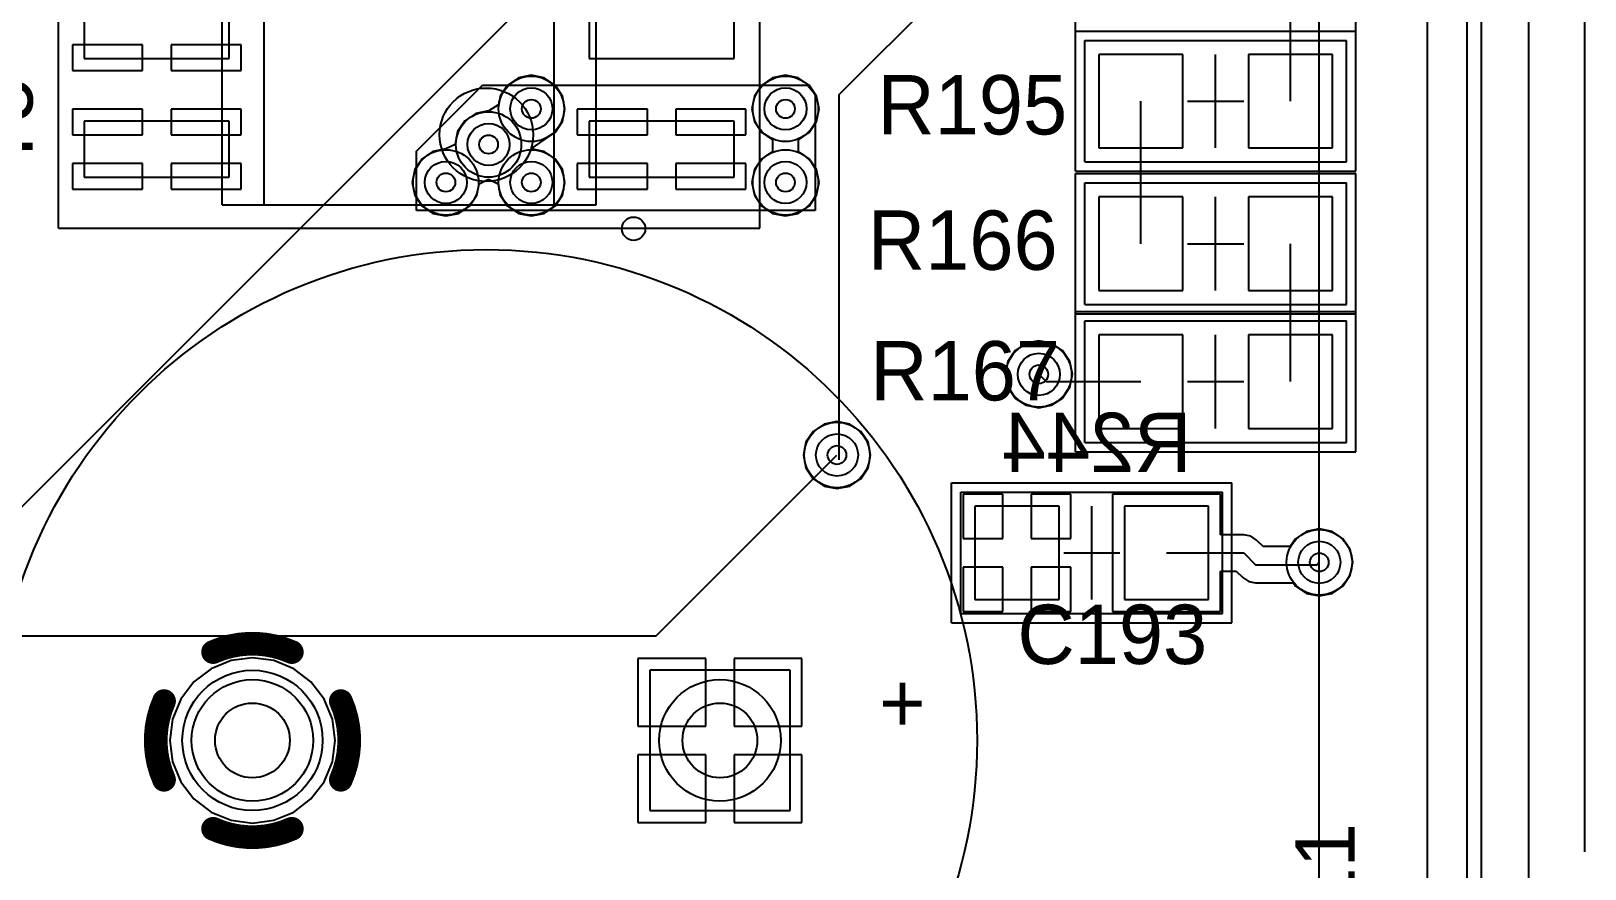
# Model space of a CAD drawing. Extents: x 28 to 300, y 18 to 330.
# Drawn here: x 232.68 to 249.3, y 128.26 to 137.23 of the extents above; entities that cross this region are included whole.
import ezdxf

# ---------------------------------------------------------------- set-up
doc = ezdxf.new("R2010")
doc.units = 0
for name, color, linetype in [('BOTTOMLAYER', 5, 'CONTINUOUS'), ('BOTTOMOVERLAY', 54, 'CONTINUOUS'), ('BOTTOMPASTE', 16, 'CONTINUOUS'), ('BOTTOMSOLDER', 6, 'CONTINUOUS'), ('DRILLDRAWING', 1, 'CONTINUOUS'), ('INTERNALPLANE1', 76, 'CONTINUOUS'), ('INTERNALPLANE6', 136, 'CONTINUOUS'), ('KEEPOUTLAYER', 6, 'CONTINUOUS'), ('MECHANICAL1', 6, 'CONTINUOUS'), ('MECHANICAL14', 56, 'CONTINUOUS'), ('MECHANICAL15', 56, 'CONTINUOUS'), ('MECHANICAL9', 56, 'CONTINUOUS'), ('MIDLAYER1', 16, 'CONTINUOUS'), ('MIDLAYER3', 90, 'CONTINUOUS'), ('MULTILAYER', 9, 'CONTINUOUS'), ('PADHOLELAYER', 156, 'CONTINUOUS'), ('TOPLAYER', 1, 'CONTINUOUS'), ('TOPOVERLAY', 2, 'CONTINUOUS'), ('TOPPASTE', 8, 'CONTINUOUS'), ('TOPSOLDER', 216, 'CONTINUOUS'), ('VIAHOLELAYER', 16, 'CONTINUOUS')]:
    doc.layers.add(name, color=color, linetype=linetype)

msp = doc.modelspace()

# ---------------------------------------------------------------- linework, layer by layer
at = {"layer": 'BOTTOMLAYER'}
for p, q in [((247.612, 164.111), (247.612, 118.339)), ((237.777, 136.647), (237.699, 136.53)), ((237.894, 136.724), (237.777, 136.647)), ((238.031, 136.752), (237.894, 136.724)), ((238.168, 136.724), (238.031, 136.752)), ((238.285, 136.647), (238.168, 136.724)), ((238.363, 136.53), (238.285, 136.647)), ((240.495, 136.647), (240.417, 136.53)), ((240.611, 136.724), (240.495, 136.647)), ((240.749, 136.752), (240.611, 136.724)), ((240.886, 136.724), (240.749, 136.752)), ((241.003, 136.647), (240.886, 136.724)), ((241.08, 136.53), (241.003, 136.647)), ((237.699, 136.53), (237.682, 136.441)), ((238.39, 136.393), (238.363, 136.53)), ((240.417, 136.53), (240.39, 136.393)), ((241.108, 136.393), (241.08, 136.53)), ((237.436, 136.343), (237.32, 136.266)), ((237.574, 136.371), (237.436, 136.343)), ((237.576, 136.37), (237.574, 136.371)), ((237.682, 136.441), (237.576, 136.37)), ((238.363, 136.256), (238.39, 136.393)), ((240.39, 136.393), (240.417, 136.256)), ((241.08, 136.256), (241.108, 136.393)), ((237.242, 136.149), (237.215, 136.012)), ((237.32, 136.266), (237.242, 136.149)), ((238.168, 136.061), (238.285, 136.139)), ((238.285, 136.139), (238.363, 136.256)), ((240.417, 136.256), (240.495, 136.139)), ((240.495, 136.139), (240.609, 136.063)), ((240.888, 136.063), (241.003, 136.139)), ((241.003, 136.139), (241.08, 136.256)), ((237.117, 135.964), (236.979, 135.937)), ((237.215, 136.012), (237.117, 135.964)), ((237.117, 135.964), (237.117, 135.964)), ((237.117, 135.964), (237.117, 135.964)), ((237.215, 136.012), (237.215, 136.012)), ((238.031, 135.964), (238.168, 136.061)), ((238.168, 135.937), (238.031, 135.964)), ((238.168, 136.061), (238.168, 136.061)), ((240.609, 136.063), (240.609, 135.936)), ((240.888, 135.936), (240.888, 136.063)), ((236.863, 135.859), (236.785, 135.743)), ((236.979, 135.937), (236.863, 135.859)), ((238.285, 135.859), (238.168, 135.937)), ((238.363, 135.743), (238.285, 135.859)), ((240.495, 135.859), (240.417, 135.743)), ((240.609, 135.936), (240.495, 135.859)), ((241.003, 135.859), (240.888, 135.936)), ((241.08, 135.743), (241.003, 135.859)), ((236.785, 135.743), (236.758, 135.606)), ((237.473, 135.59), (237.574, 135.641)), ((237.574, 135.641), (237.675, 135.59)), ((238.39, 135.606), (238.363, 135.743)), ((240.417, 135.743), (240.39, 135.606)), ((241.108, 135.606), (241.08, 135.743)), ((236.758, 135.606), (236.785, 135.468)), ((236.785, 135.468), (236.863, 135.352)), ((237.37, 135.352), (237.448, 135.468)), ((237.448, 135.468), (237.473, 135.59)), ((237.675, 135.59), (237.699, 135.468)), ((237.699, 135.468), (237.777, 135.352)), ((238.285, 135.352), (238.363, 135.468)), ((238.363, 135.468), (238.39, 135.606)), ((240.39, 135.606), (240.417, 135.468)), ((240.417, 135.468), (240.495, 135.352)), ((241.003, 135.352), (241.08, 135.468)), ((241.08, 135.468), (241.108, 135.606)), ((236.863, 135.352), (236.979, 135.274)), ((237.254, 135.274), (237.37, 135.352)), ((237.777, 135.352), (237.894, 135.274)), ((238.168, 135.274), (238.285, 135.352)), ((240.495, 135.352), (240.611, 135.274)), ((240.886, 135.274), (241.003, 135.352)), ((236.979, 135.274), (237.117, 135.247)), ((237.117, 135.247), (237.254, 135.274)), ((237.894, 135.274), (238.031, 135.247)), ((238.031, 135.247), (238.168, 135.274)), ((240.611, 135.274), (240.749, 135.247)), ((240.749, 135.247), (240.886, 135.274)), ((243.205, 133.807), (243.127, 133.691)), ((243.322, 133.885), (243.205, 133.807)), ((243.459, 133.912), (243.322, 133.885)), ((243.596, 133.885), (243.459, 133.912)), ((243.713, 133.807), (243.596, 133.885)), ((243.791, 133.691), (243.713, 133.807)), ((243.127, 133.691), (243.1, 133.553)), ((243.818, 133.553), (243.791, 133.691)), ((243.1, 133.553), (243.127, 133.416)), ((243.791, 133.416), (243.818, 133.553)), ((243.127, 133.416), (243.205, 133.299)), ((243.205, 133.299), (243.322, 133.222)), ((243.596, 133.222), (243.713, 133.299)), ((243.713, 133.299), (243.791, 133.416)), ((243.322, 133.222), (243.459, 133.194)), ((243.459, 133.194), (243.596, 133.222)), ((241.163, 133.021), (241.046, 132.943)), ((241.3, 133.048), (241.163, 133.021)), ((241.437, 133.021), (241.3, 133.048)), ((241.554, 132.943), (241.437, 133.021)), ((240.968, 132.827), (240.941, 132.69)), ((241.046, 132.943), (240.968, 132.827)), ((241.632, 132.827), (241.554, 132.943)), ((241.659, 132.69), (241.632, 132.827)), ((240.941, 132.69), (240.968, 132.552)), ((241.632, 132.552), (241.659, 132.69)), ((240.968, 132.552), (241.046, 132.436)), ((241.554, 132.436), (241.632, 132.552)), ((241.046, 132.436), (241.163, 132.358)), ((241.163, 132.358), (241.3, 132.331)), ((241.3, 132.331), (241.437, 132.358)), ((241.437, 132.358), (241.554, 132.436)), ((243.073, 132.27), (242.648, 132.27)), ((242.648, 132.27), (242.648, 131.796)), ((243.675, 132.143), (242.775, 132.143)), ((242.775, 132.143), (242.775, 131.143)), ((243.073, 131.796), (243.073, 132.27)), ((243.802, 132.27), (243.378, 132.27)), ((243.378, 132.27), (243.378, 131.796)), ((243.675, 131.143), (243.675, 132.143)), ((243.802, 131.796), (243.802, 132.27)), ((245.402, 132.27), (244.248, 132.27)), ((244.248, 132.27), (244.248, 131.016)), ((245.275, 132.143), (244.375, 132.143)), ((244.375, 132.143), (244.375, 131.143)), ((245.275, 131.143), (245.275, 132.143)), ((245.402, 131.837), (245.402, 132.27)), ((242.648, 131.796), (243.073, 131.796)), ((243.378, 131.796), (243.802, 131.796)), ((245.651, 131.837), (245.402, 131.837)), ((245.725, 131.823), (245.651, 131.837)), ((245.788, 131.78), (245.725, 131.823)), ((246.205, 131.795), (246.148, 131.71)), ((246.321, 131.873), (246.205, 131.795)), ((246.459, 131.9), (246.321, 131.873)), ((246.596, 131.873), (246.459, 131.9)), ((246.712, 131.795), (246.596, 131.873)), ((246.79, 131.679), (246.712, 131.795)), ((244.825, 131.643), (245.651, 131.643)), ((245.651, 131.643), (245.778, 131.516)), ((245.858, 131.71), (245.788, 131.78)), ((246.148, 131.71), (245.858, 131.71)), ((246.818, 131.542), (246.79, 131.679)), ((243.073, 131.491), (242.648, 131.491)), ((242.648, 131.491), (242.648, 131.016)), ((243.073, 131.016), (243.073, 131.491)), ((243.802, 131.491), (243.378, 131.491)), ((243.378, 131.491), (243.378, 131.016)), ((243.802, 131.016), (243.802, 131.491)), ((245.778, 131.516), (246.433, 131.516)), ((246.433, 131.516), (246.459, 131.542)), ((246.79, 131.404), (246.818, 131.542)), ((245.402, 131.016), (245.402, 131.449)), ((245.402, 131.449), (245.571, 131.449)), ((245.571, 131.449), (245.641, 131.379)), ((245.641, 131.379), (245.704, 131.337)), ((245.704, 131.337), (245.778, 131.322)), ((245.778, 131.322), (245.778, 131.322)), ((245.778, 131.322), (246.182, 131.322)), ((246.182, 131.322), (246.205, 131.288)), ((246.712, 131.288), (246.79, 131.404)), ((242.775, 131.143), (243.675, 131.143)), ((244.375, 131.143), (245.275, 131.143)), ((246.205, 131.288), (246.321, 131.21)), ((246.321, 131.21), (246.459, 131.183)), ((246.459, 131.183), (246.596, 131.21)), ((246.596, 131.21), (246.712, 131.288)), ((242.648, 131.016), (243.073, 131.016)), ((243.378, 131.016), (243.802, 131.016)), ((244.248, 131.016), (245.402, 131.016)), ((234.819, 130.491), (234.606, 130.403)), ((235.048, 130.521), (234.819, 130.491)), ((235.277, 130.491), (235.048, 130.521)), ((235.491, 130.403), (235.277, 130.491)), ((239.896, 130.514), (239.171, 130.514)), ((239.171, 130.514), (239.171, 129.789)), ((239.896, 129.789), (239.896, 130.514)), ((240.925, 130.514), (240.201, 130.514)), ((240.201, 130.514), (240.201, 129.789)), ((240.925, 129.789), (240.925, 130.514)), ((234.606, 130.403), (234.423, 130.262)), ((235.674, 130.262), (235.491, 130.403)), ((240.798, 130.387), (239.298, 130.387)), ((239.298, 130.387), (239.298, 128.887)), ((240.798, 128.887), (240.798, 130.387)), ((234.423, 130.262), (234.282, 130.079)), ((235.814, 130.079), (235.674, 130.262)), ((234.282, 130.079), (234.194, 129.865)), ((235.903, 129.865), (235.814, 130.079)), ((234.194, 129.865), (234.164, 129.637)), ((235.933, 129.637), (235.903, 129.865)), ((234.164, 129.637), (234.194, 129.408)), ((235.903, 129.408), (235.933, 129.637)), ((239.171, 129.789), (239.896, 129.789)), ((240.201, 129.789), (240.925, 129.789)), ((239.896, 129.484), (239.171, 129.484)), ((239.171, 129.484), (239.171, 128.76)), ((239.896, 128.76), (239.896, 129.484)), ((240.925, 129.484), (240.201, 129.484)), ((240.201, 129.484), (240.201, 128.76)), ((240.925, 128.76), (240.925, 129.484)), ((234.194, 129.408), (234.282, 129.194)), ((235.814, 129.194), (235.903, 129.408)), ((234.282, 129.194), (234.423, 129.011)), ((235.674, 129.011), (235.814, 129.194)), ((234.423, 129.011), (234.606, 128.87)), ((235.491, 128.87), (235.674, 129.011)), ((234.606, 128.87), (234.819, 128.782)), ((235.277, 128.782), (235.491, 128.87)), ((239.298, 128.887), (240.798, 128.887)), ((234.819, 128.782), (235.048, 128.752)), ((235.048, 128.752), (235.277, 128.782)), ((239.171, 128.76), (239.896, 128.76)), ((240.201, 128.76), (240.925, 128.76))]:
    msp.add_line(p, q, dxfattribs=at)
for centre, radius in [((238.031, 136.393), 0.225), ((240.749, 136.393), 0.225), ((237.574, 136.012), 0.225), ((237.117, 135.606), 0.225), ((238.031, 135.606), 0.225), ((240.749, 135.606), 0.225), ((243.459, 133.553), 0.225), ((241.3, 132.69), 0.225), ((246.459, 131.542), 0.225), ((235.048, 129.637), 0.75)]:
    msp.add_circle(centre, radius, dxfattribs=at)
at = {"layer": 'BOTTOMOVERLAY'}
msp.add_line((244.025, 131.143), (244.025, 132.143), dxfattribs=at)
at = {"layer": 'BOTTOMPASTE'}
for p, q in [((243.675, 132.143), (242.775, 132.143)), ((242.775, 132.143), (242.775, 131.143)), ((243.675, 131.143), (243.675, 132.143)), ((245.275, 132.143), (244.375, 132.143)), ((244.375, 132.143), (244.375, 131.143)), ((245.275, 131.143), (245.275, 132.143)), ((242.775, 131.143), (243.675, 131.143)), ((244.375, 131.143), (245.275, 131.143))]:
    msp.add_line(p, q, dxfattribs=at)
at = {"layer": 'BOTTOMSOLDER'}
for p, q in [((243.675, 132.143), (242.775, 132.143)), ((242.775, 132.143), (242.775, 131.143)), ((243.675, 131.143), (243.675, 132.143)), ((245.275, 132.143), (244.375, 132.143)), ((244.375, 132.143), (244.375, 131.143)), ((245.275, 131.143), (245.275, 132.143)), ((242.775, 131.143), (243.675, 131.143)), ((244.375, 131.143), (245.275, 131.143)), ((240.798, 130.387), (239.298, 130.387)), ((239.298, 130.387), (239.298, 128.887)), ((240.798, 128.887), (240.798, 130.387)), ((239.298, 128.887), (240.798, 128.887))]:
    msp.add_line(p, q, dxfattribs=at)
msp.add_circle((235.048, 129.637), 0.75, dxfattribs=at)
at = {"layer": 'DRILLDRAWING'}
for centre, radius in [((238.031, 136.393), 0.1), ((240.749, 136.393), 0.1), ((237.574, 136.012), 0.1), ((237.117, 135.606), 0.1), ((238.031, 135.606), 0.1), ((240.749, 135.606), 0.1), ((243.459, 133.553), 0.1), ((241.3, 132.69), 0.1), ((246.459, 131.542), 0.1), ((235.048, 129.637), 0.4), ((240.048, 129.637), 0.4)]:
    msp.add_circle(centre, radius, dxfattribs=at)
at = {"layer": 'INTERNALPLANE1'}
for p, q in [((248.7, 97.15), (248.7, 195.549)), ((248.189, 162.796), (248.189, 97.66))]:
    msp.add_line(p, q, dxfattribs=at)
for centre, radius in [((238.031, 136.393), 0.35), ((240.749, 136.393), 0.35), ((237.574, 136.012), 0.35), ((237.117, 135.606), 0.35), ((238.031, 135.606), 0.35), ((240.749, 135.606), 0.35), ((243.459, 133.553), 0.35), ((241.3, 132.69), 0.35), ((246.459, 131.542), 0.35), ((235.048, 129.637), 0.65), ((240.048, 129.637), 0.65)]:
    msp.add_circle(centre, radius, dxfattribs=at)
at = {"layer": 'INTERNALPLANE6'}
for p, q in [((248.7, 97.15), (248.7, 195.549)), ((248.189, 195.039), (248.189, 97.66))]:
    msp.add_line(p, q, dxfattribs=at)
at = {"layer": 'INTERNALPLANE6', "const_width": 0.254}
for points in [[(234.627, 130.582, -0.212557), (235.469, 130.582)], [(234.103, 129.216, -0.212557), (234.103, 130.057)], [(235.994, 130.057, -0.212557), (235.994, 129.216)], [(235.469, 128.691, -0.212557), (234.627, 128.691)]]:
    msp.add_lwpolyline(points, format="xyb", dxfattribs=at)
at = {"layer": 'INTERNALPLANE6', "const_width": 0.127}
for points in [[(234.564, 130.582, 1), (234.691, 130.582, 1)], [(235.406, 130.582, 1), (235.533, 130.582, 1)], [(234.039, 130.057, 1), (234.166, 130.057, 1)], [(235.93, 130.057, 1), (236.057, 130.057, 1)], [(234.039, 129.216, 1), (234.166, 129.216, 1)], [(235.93, 129.216, 1), (236.057, 129.216, 1)], [(234.564, 128.691, 1), (234.691, 128.691, 1)], [(235.406, 128.691, 1), (235.533, 128.691, 1)]]:
    msp.add_lwpolyline(points, format="xyb", close=True, dxfattribs=at)
at = {"layer": 'INTERNALPLANE6'}
for centre, radius in [((241.3, 132.69), 0.35), ((246.459, 131.542), 0.35), ((240.048, 129.637), 0.65)]:
    msp.add_circle(centre, radius, dxfattribs=at)
at = {"layer": 'KEEPOUTLAYER'}
msp.add_line((248.039, 97.785), (248.039, 194.818), dxfattribs=at)
at = {"layer": 'MECHANICAL1'}
msp.add_line((248.7, 97.15), (248.7, 195.549), dxfattribs=at)
at = {"layer": 'MECHANICAL14'}
for p, q in [((234.725, 135.366), (234.725, 140.366)), ((238.725, 135.366), (238.725, 140.366)), ((243.95, 135.825), (243.95, 137.125)), ((243.95, 137.125), (246.75, 137.125)), ((246.75, 135.825), (246.75, 137.125)), ((243.95, 135.825), (246.75, 135.825)), ((243.95, 135.6), (246.75, 135.6)), ((243.95, 134.3), (243.95, 135.6)), ((246.75, 134.3), (246.75, 135.6)), ((234.725, 135.366), (238.725, 135.366)), ((243.95, 134.3), (246.75, 134.3)), ((243.95, 134.125), (246.75, 134.125)), ((243.95, 132.825), (243.95, 134.125)), ((246.75, 132.825), (246.75, 134.125)), ((243.95, 132.825), (246.75, 132.825)), ((242.625, 130.993), (242.625, 132.293)), ((242.625, 132.293), (245.425, 132.293)), ((245.425, 130.993), (245.425, 132.293)), ((242.625, 130.993), (245.425, 130.993))]:
    msp.add_line(p, q, dxfattribs=at)
for centre, radius in [((237.55, 136.116), 0.5), ((237.548, 129.637), 5.25)]:
    msp.add_circle(centre, radius, dxfattribs=at)
at = {"layer": 'MECHANICAL15'}
for p, q in [((232.975, 135.116), (232.975, 140.616)), ((240.475, 135.116), (240.475, 140.616)), ((243.85, 137.225), (243.85, 138.725)), ((246.85, 137.225), (246.85, 138.725)), ((243.85, 137.225), (246.85, 137.225)), ((243.85, 135.725), (243.85, 137.225)), ((243.85, 137.225), (246.85, 137.225)), ((246.85, 135.725), (246.85, 137.225)), ((245.35, 136.175), (245.35, 136.775)), ((245.05, 136.475), (245.65, 136.475)), ((243.85, 135.725), (246.85, 135.725)), ((243.85, 134.2), (243.85, 135.7)), ((243.85, 135.7), (246.85, 135.7)), ((246.85, 134.2), (246.85, 135.7)), ((232.975, 135.116), (240.475, 135.116)), ((245.35, 134.65), (245.35, 135.25)), ((245.05, 134.95), (245.65, 134.95)), ((243.85, 132.725), (243.85, 134.225)), ((243.85, 134.225), (246.85, 134.225)), ((243.85, 134.2), (246.85, 134.2)), ((246.85, 132.725), (246.85, 134.225)), ((245.35, 133.175), (245.35, 133.775)), ((245.05, 133.475), (245.65, 133.475)), ((243.85, 132.725), (246.85, 132.725)), ((242.525, 130.893), (242.525, 132.393)), ((242.525, 132.393), (245.525, 132.393)), ((245.525, 130.893), (245.525, 132.393)), ((244.025, 131.343), (244.025, 131.943)), ((243.725, 131.643), (244.325, 131.643)), ((242.525, 130.893), (245.525, 130.893))]:
    msp.add_line(p, q, dxfattribs=at)
at = {"layer": 'MECHANICAL9'}
msp.add_line((249.3, 128.446), (249.3, 196.141), dxfattribs=at)
at = {"layer": 'MIDLAYER1'}
for p, q in [((240.798, 130.387), (239.298, 130.387)), ((239.298, 130.387), (239.298, 128.887)), ((240.798, 128.887), (240.798, 130.387)), ((239.298, 128.887), (240.798, 128.887))]:
    msp.add_line(p, q, dxfattribs=at)
for centre, radius in [((238.031, 136.393), 0.225), ((240.749, 136.393), 0.225), ((237.574, 136.012), 0.225), ((237.117, 135.606), 0.225), ((238.031, 135.606), 0.225), ((240.749, 135.606), 0.225), ((243.459, 133.553), 0.225), ((241.3, 132.69), 0.225), ((246.459, 131.542), 0.225), ((235.048, 129.637), 0.75)]:
    msp.add_circle(centre, radius, dxfattribs=at)
at = {"layer": 'MIDLAYER3'}
for p, q in [((246.459, 131.542), (246.459, 140.886)), ((239.365, 130.754), (241.3, 132.69)), ((246.459, 119.699), (246.459, 131.542)), ((210.675, 130.754), (239.365, 130.754)), ((240.798, 130.387), (239.298, 130.387)), ((239.298, 130.387), (239.298, 128.887)), ((240.798, 128.887), (240.798, 130.387)), ((239.298, 128.887), (240.798, 128.887))]:
    msp.add_line(p, q, dxfattribs=at)
for centre, radius in [((238.031, 136.393), 0.225), ((240.749, 136.393), 0.225), ((237.574, 136.012), 0.225), ((237.117, 135.606), 0.225), ((238.031, 135.606), 0.225), ((240.749, 135.606), 0.225), ((243.459, 133.553), 0.225), ((241.3, 132.69), 0.225), ((246.459, 131.542), 0.225), ((235.048, 129.637), 0.75)]:
    msp.add_circle(centre, radius, dxfattribs=at)
at = {"layer": 'MULTILAYER'}
for p, q in [((240.798, 130.387), (239.298, 130.387)), ((239.298, 130.387), (239.298, 128.887)), ((240.798, 128.887), (240.798, 130.387)), ((239.298, 128.887), (240.798, 128.887))]:
    msp.add_line(p, q, dxfattribs=at)
for centre, radius in [((238.031, 136.393), 0.225), ((240.749, 136.393), 0.225), ((237.574, 136.012), 0.225), ((237.117, 135.606), 0.225), ((238.031, 135.606), 0.225), ((240.749, 135.606), 0.225), ((243.459, 133.553), 0.225), ((241.3, 132.69), 0.225), ((246.459, 131.542), 0.225), ((235.048, 129.637), 0.75)]:
    msp.add_circle(centre, radius, dxfattribs=at)
at = {"layer": 'PADHOLELAYER'}
for centre in [(235.048, 129.637), (240.048, 129.637)]:
    msp.add_circle(centre, 0.4, dxfattribs=at)
at = {"layer": 'TOPLAYER'}
for p, q in [((241.325, 136.547), (242.751, 137.973)), ((246.15, 136.475), (246.15, 137.975)), ((238.336, 137.892), (231.986, 131.542)), ((233.25, 137.531), (233.25, 136.931)), ((234.8, 136.931), (234.8, 137.531)), ((238.65, 137.531), (238.65, 136.931)), ((240.2, 136.931), (240.2, 137.531)), ((233.873, 137.079), (233.123, 137.079)), ((233.123, 137.079), (233.123, 136.804)), ((233.873, 136.804), (233.873, 137.079)), ((234.927, 137.079), (234.178, 137.079)), ((234.178, 137.079), (234.178, 136.804)), ((234.927, 136.804), (234.927, 137.079)), ((244.1, 136.975), (244.1, 135.975)), ((245, 136.975), (244.1, 136.975)), ((245, 135.975), (245, 136.975)), ((245.7, 136.975), (245.7, 135.975)), ((246.6, 136.975), (245.7, 136.975)), ((246.6, 135.975), (246.6, 136.975)), ((233.123, 136.804), (233.873, 136.804)), ((233.25, 136.931), (234.8, 136.931)), ((234.178, 136.804), (234.927, 136.804)), ((238.65, 136.931), (240.2, 136.931)), ((236.804, 135.941), (237.51, 136.647)), ((237.51, 136.647), (240.986, 136.647)), ((240.986, 136.647), (241.067, 136.549)), ((241.067, 136.549), (241.066, 136.547)), ((241.066, 136.547), (241.066, 135.306)), ((241.325, 132.69), (241.325, 136.547)), ((244.55, 134.95), (244.55, 136.475)), ((233.873, 136.388), (233.123, 136.388)), ((233.123, 136.388), (233.123, 136.114)), ((233.873, 136.114), (233.873, 136.388)), ((234.927, 136.388), (234.178, 136.388)), ((234.178, 136.388), (234.178, 136.114)), ((234.927, 136.114), (234.927, 136.388)), ((239.273, 136.388), (238.523, 136.388)), ((238.523, 136.388), (238.523, 136.114)), ((239.273, 136.114), (239.273, 136.388)), ((240.327, 136.388), (239.578, 136.388)), ((239.578, 136.388), (239.578, 136.114)), ((240.327, 136.114), (240.327, 136.388)), ((233.123, 136.114), (233.873, 136.114)), ((234.8, 136.261), (233.25, 136.261)), ((233.25, 136.261), (233.25, 135.661)), ((234.178, 136.114), (234.927, 136.114)), ((234.8, 135.661), (234.8, 136.261)), ((238.523, 136.114), (239.273, 136.114)), ((240.2, 136.261), (238.65, 136.261)), ((238.65, 136.261), (238.65, 135.661)), ((239.578, 136.114), (240.327, 136.114)), ((240.2, 135.661), (240.2, 136.261)), ((244.1, 135.975), (245, 135.975)), ((245.7, 135.975), (246.6, 135.975)), ((233.873, 135.809), (233.123, 135.809)), ((233.123, 135.809), (233.123, 135.534)), ((233.873, 135.534), (233.873, 135.809)), ((234.927, 135.809), (234.178, 135.809)), ((234.178, 135.809), (234.178, 135.534)), ((234.927, 135.534), (234.927, 135.809)), ((236.804, 135.306), (236.804, 135.941)), ((239.273, 135.809), (238.523, 135.809)), ((238.523, 135.809), (238.523, 135.534)), ((239.273, 135.534), (239.273, 135.809)), ((240.327, 135.809), (239.578, 135.809)), ((239.578, 135.809), (239.578, 135.534)), ((240.327, 135.534), (240.327, 135.809)), ((233.25, 135.661), (234.8, 135.661)), ((238.65, 135.661), (240.2, 135.661)), ((233.123, 135.534), (233.873, 135.534)), ((234.178, 135.534), (234.927, 135.534)), ((238.523, 135.534), (239.273, 135.534)), ((239.578, 135.534), (240.327, 135.534)), ((245, 135.45), (244.1, 135.45)), ((244.1, 135.45), (244.1, 134.45)), ((245, 134.45), (245, 135.45)), ((246.6, 135.45), (245.7, 135.45)), ((245.7, 135.45), (245.7, 134.45)), ((246.6, 134.45), (246.6, 135.45)), ((241.066, 135.306), (236.804, 135.306)), ((246.15, 133.475), (246.15, 134.95)), ((244.1, 134.45), (245, 134.45)), ((245.7, 134.45), (246.6, 134.45)), ((244.1, 133.975), (244.1, 132.975)), ((245, 133.975), (244.1, 133.975)), ((245, 132.975), (245, 133.975)), ((245.7, 133.975), (245.7, 132.975)), ((246.6, 133.975), (245.7, 133.975)), ((246.6, 132.975), (246.6, 133.975)), ((243.459, 133.553), (243.537, 133.475)), ((243.537, 133.475), (244.55, 133.475)), ((244.1, 132.975), (245, 132.975)), ((245.7, 132.975), (246.6, 132.975)), ((241.325, 132.639), (241.325, 132.69)), ((240.798, 130.387), (239.298, 130.387)), ((239.298, 130.387), (239.298, 128.887)), ((240.798, 128.887), (240.798, 130.387)), ((239.298, 128.887), (240.798, 128.887))]:
    msp.add_line(p, q, dxfattribs=at)
for centre, radius in [((238.031, 136.393), 0.225), ((240.749, 136.393), 0.225), ((237.574, 136.012), 0.225), ((237.117, 135.606), 0.225), ((238.031, 135.606), 0.225), ((240.749, 135.606), 0.225), ((243.459, 133.553), 0.225), ((241.3, 132.69), 0.225), ((246.459, 131.542), 0.225), ((235.048, 129.637), 0.75)]:
    msp.add_circle(centre, radius, dxfattribs=at)
at = {"layer": 'TOPOVERLAY'}
for p, q in [((235.175, 135.366), (235.175, 140.366)), ((238.275, 135.366), (238.275, 140.366)), ((245.35, 135.975), (245.35, 136.975)), ((245.35, 134.45), (245.35, 135.45)), ((235.175, 135.366), (238.275, 135.366)), ((245.35, 132.975), (245.35, 133.975))]:
    msp.add_line(p, q, dxfattribs=at)
for centre, radius in [((237.55, 136.116), 0.5), ((239.125, 135.111), 0.125), ((237.548, 129.637), 5.25)]:
    msp.add_circle(centre, radius, dxfattribs=at)
at = {"layer": 'TOPPASTE'}
for p, q in [((233.25, 137.531), (233.25, 136.931)), ((234.8, 136.931), (234.8, 137.531)), ((238.65, 137.531), (238.65, 136.931)), ((240.2, 136.931), (240.2, 137.531)), ((244.1, 136.975), (244.1, 135.975)), ((245, 136.975), (244.1, 136.975)), ((245, 135.975), (245, 136.975)), ((245.7, 136.975), (245.7, 135.975)), ((246.6, 136.975), (245.7, 136.975)), ((246.6, 135.975), (246.6, 136.975)), ((233.25, 136.931), (234.8, 136.931)), ((238.65, 136.931), (240.2, 136.931)), ((234.8, 136.261), (233.25, 136.261)), ((233.25, 136.261), (233.25, 135.661)), ((234.8, 135.661), (234.8, 136.261)), ((240.2, 136.261), (238.65, 136.261)), ((238.65, 136.261), (238.65, 135.661)), ((240.2, 135.661), (240.2, 136.261)), ((244.1, 135.975), (245, 135.975)), ((245.7, 135.975), (246.6, 135.975)), ((233.25, 135.661), (234.8, 135.661)), ((238.65, 135.661), (240.2, 135.661)), ((245, 135.45), (244.1, 135.45)), ((244.1, 135.45), (244.1, 134.45)), ((245, 134.45), (245, 135.45)), ((246.6, 135.45), (245.7, 135.45)), ((245.7, 135.45), (245.7, 134.45)), ((246.6, 134.45), (246.6, 135.45)), ((244.1, 134.45), (245, 134.45)), ((245.7, 134.45), (246.6, 134.45)), ((244.1, 133.975), (244.1, 132.975)), ((245, 133.975), (244.1, 133.975)), ((245, 132.975), (245, 133.975)), ((245.7, 133.975), (245.7, 132.975)), ((246.6, 133.975), (245.7, 133.975)), ((246.6, 132.975), (246.6, 133.975)), ((244.1, 132.975), (245, 132.975)), ((245.7, 132.975), (246.6, 132.975))]:
    msp.add_line(p, q, dxfattribs=at)
at = {"layer": 'TOPSOLDER'}
for p, q in [((233.25, 137.531), (233.25, 136.931)), ((234.8, 136.931), (234.8, 137.531)), ((238.65, 137.531), (238.65, 136.931)), ((240.2, 136.931), (240.2, 137.531)), ((244.1, 136.975), (244.1, 135.975)), ((245, 136.975), (244.1, 136.975)), ((245, 135.975), (245, 136.975)), ((245.7, 136.975), (245.7, 135.975)), ((246.6, 136.975), (245.7, 136.975)), ((246.6, 135.975), (246.6, 136.975)), ((233.25, 136.931), (234.8, 136.931)), ((238.65, 136.931), (240.2, 136.931)), ((234.8, 136.261), (233.25, 136.261)), ((233.25, 136.261), (233.25, 135.661)), ((234.8, 135.661), (234.8, 136.261)), ((240.2, 136.261), (238.65, 136.261)), ((238.65, 136.261), (238.65, 135.661)), ((240.2, 135.661), (240.2, 136.261)), ((244.1, 135.975), (245, 135.975)), ((245.7, 135.975), (246.6, 135.975)), ((233.25, 135.661), (234.8, 135.661)), ((238.65, 135.661), (240.2, 135.661)), ((245, 135.45), (244.1, 135.45)), ((244.1, 135.45), (244.1, 134.45)), ((245, 134.45), (245, 135.45)), ((246.6, 135.45), (245.7, 135.45)), ((245.7, 135.45), (245.7, 134.45)), ((246.6, 134.45), (246.6, 135.45)), ((244.1, 134.45), (245, 134.45)), ((245.7, 134.45), (246.6, 134.45)), ((244.1, 133.975), (244.1, 132.975)), ((245, 133.975), (244.1, 133.975)), ((245, 132.975), (245, 133.975)), ((245.7, 133.975), (245.7, 132.975)), ((246.6, 133.975), (245.7, 133.975)), ((246.6, 132.975), (246.6, 133.975)), ((244.1, 132.975), (245, 132.975)), ((245.7, 132.975), (246.6, 132.975)), ((240.798, 130.387), (239.298, 130.387)), ((239.298, 130.387), (239.298, 128.887)), ((240.798, 128.887), (240.798, 130.387)), ((239.298, 128.887), (240.798, 128.887))]:
    msp.add_line(p, q, dxfattribs=at)
msp.add_circle((235.048, 129.637), 0.75, dxfattribs=at)
at = {"layer": 'VIAHOLELAYER'}
for centre in [(238.031, 136.393), (240.749, 136.393), (237.574, 136.012), (237.117, 135.606), (238.031, 135.606), (240.749, 135.606), (243.459, 133.553), (241.3, 132.69), (246.459, 131.542)]:
    msp.add_circle(centre, 0.1, dxfattribs=at)

# ---------------------------------------------------------------- texts
at = {"layer": 'BOTTOMOVERLAY', "text_generation_flag": 2}
msp.add_text('R244', height=0.635, rotation=360, dxfattribs=at).set_placement((245.092, 132.507))
at = {"layer": 'MECHANICAL14'}
msp.add_text('+', height=0.635, rotation=180, dxfattribs=at).set_placement((242.248, 130.337))
at = {"layer": 'TOPOVERLAY'}
for s, rotation, p in [('T5', 90, (232.697, 135.733)), ('R195', 360, (241.732, 136.119)), ('C193', 360, (243.23, 130.454)), ('+', 180, (242.248, 130.337)), ('R111', 90, (246.837, 126.721))]:
    msp.add_text(s, height=0.635, rotation=rotation, dxfattribs=at).set_placement(p)
for s, p in [('R166', (241.63, 134.671)), ('R167', (241.656, 133.274))]:
    msp.add_text(s, height=0.635, dxfattribs=at).set_placement(p)

doc.saveas('drawing.dxf')
